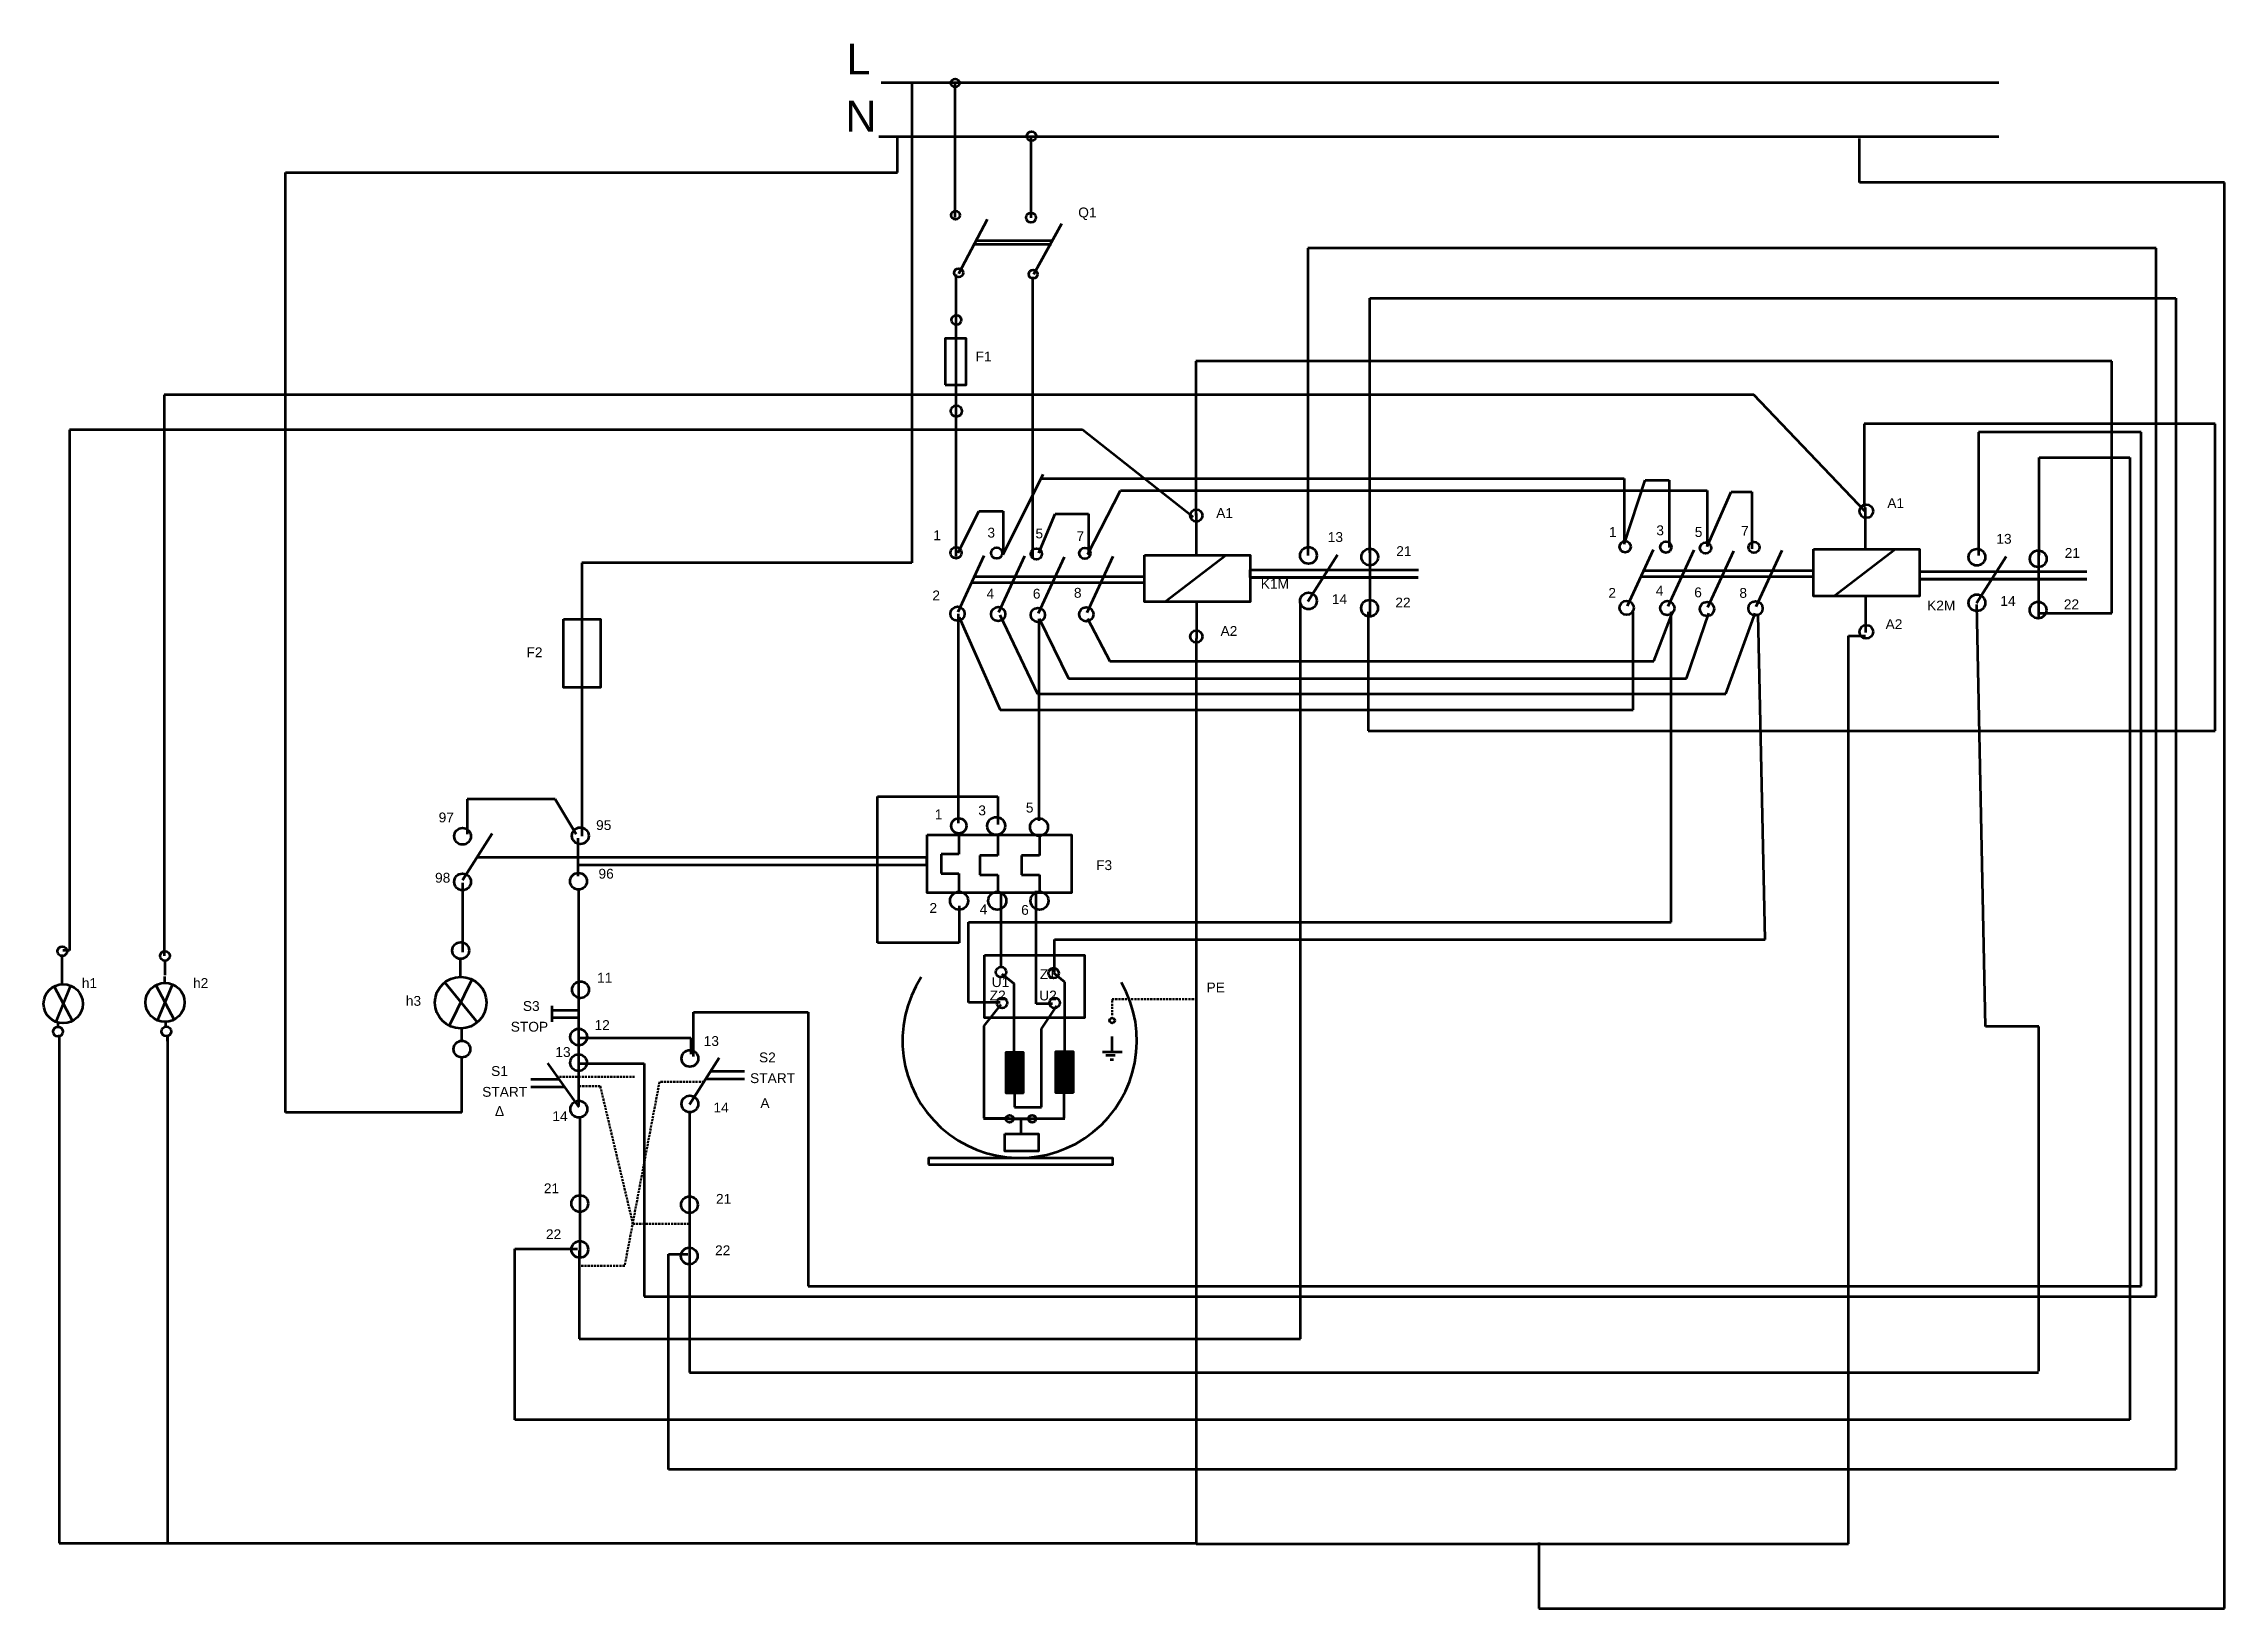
# Model space of a CAD drawing. Header units: inches. Extents: x 96 to 610, y -74 to 296.
import ezdxf

# ---------------------------------------------------------------- set-up
doc = ezdxf.new("R2010")
doc.units = ezdxf.units.IN
doc.header["$MEASUREMENT"] = 0
doc.linetypes.add('DASHED', pattern=[0.75, 0.5, -0.25])
doc.styles.get("Standard").update_dxf_attribs({"font": 'arial.ttf'})

msp = doc.modelspace()

# ---------------------------------------------------------------- hatches: boundary and pattern name
at = {"linetype": 'Continuous', "lineweight": 70}
h = msp.add_hatch(dxfattribs=at)
h.set_pattern_fill('ANSI31', color=256)
h.set_pattern_definition([(45, (215.68359, 20.91089), (-0.08838835, 0.08838835), [])])
h.paths.add_polyline_path([(326.84, 57.7), (322.78, 57.7), (322.78, 48.02), (326.84, 48.02)])
h = msp.add_hatch(dxfattribs=at)
h.set_pattern_fill('ANSI31', color=256)
h.set_pattern_definition([(45, (227.4626, 21.01844), (-0.08838835, 0.08838835), [])])
h.paths.add_polyline_path([(338.62, 57.81), (334.56, 57.81), (334.56, 48.12), (338.62, 48.12)])

# ---------------------------------------------------------------- linework, layer by layer
for p, q in [((293.31, 286.69), (557.1, 286.69)), ((300.57, 286.47), (300.57, 173.27)), ((310.72, 286.64), (310.72, 254.79)), ((292.78, 273.94), (557.1, 273.94)), ((297.15, 265.44), (297.15, 273.91)), ((328.65, 273.9), (328.65, 254.68)), ((524.21, 263.05), (524.21, 273.45)), ((152.69, 43.47), (152.69, 265.44)), ((152.69, 265.44), (297.15, 265.44)), ((610.32, 263.05), (524.21, 263.05)), ((610.32, -73.66), (610.32, 263.05)), ((311.6, 241.56), (318.38, 254.42)), ((329.33, 241.39), (335.94, 253.37)), ((315.4, 248.52), (333.53, 248.52)), ((315.77, 249.38), (333.81, 249.38)), ((594.25, 247.58), (393.98, 247.58)), ((393.98, 247.58), (393.98, 174.99)), ((594.25, 0.01), (594.25, 247.58)), ((310.96, 241.32), (310.96, 222.03)), ((329.04, 240.74), (329.04, 174.57)), ((408.6, 175.63), (408.6, 235.76)), ((408.6, 235.76), (598.87, 235.76)), ((598.87, 235.76), (598.87, -40.84)), ((310.96, 222.03), (310.96, 174.76)), ((408.91, 220.86), (367.55, 220.86)), ((367.55, 220.86), (367.55, 184.39)), ((583.73, 220.86), (408.91, 220.86)), ((583.73, 161.32), (583.73, 220.86)), ((499.24, 212.92), (124.11, 212.92)), ((124.11, 212.92), (124.11, 80.43)), ((525.65, 185.29), (499.24, 212.92)), ((608.11, 206.04), (525.33, 206.04)), ((525.33, 206.04), (525.33, 186.39)), ((608.11, 133.55), (608.11, 206.04)), ((340.86, 204.64), (101.72, 204.64)), ((101.72, 204.64), (101.72, 81.67)), ((366.96, 184), (340.86, 204.64)), ((590.72, 204.1), (552.28, 204.1)), ((552.28, 204.1), (552.28, 174.98)), ((590.72, 2.43), (590.72, 204.1)), ((566.59, 175.05), (566.59, 198.14)), ((566.59, 198.14), (587.97, 198.14)), ((587.97, 198.14), (587.97, -29.12)), ((322.06, 175.23), (331.54, 194.16)), ((331.05, 193.18), (468.7, 193.18)), ((468.7, 193.18), (468.7, 177.67)), ((468.7, 177.67), (473.61, 192.77)), ((473.61, 192.77), (479.32, 192.77)), ((479.32, 192.77), (479.32, 176.86)), ((311.44, 175.63), (316.34, 185.43)), ((316.34, 185.43), (322.06, 185.43)), ((322.06, 185.43), (322.06, 175.23)), ((342.08, 175.32), (349.82, 190.29)), ((349.82, 190.29), (488.23, 190.29)), ((488.23, 190.29), (488.23, 177.06)), ((488.23, 177.06), (493.92, 189.98)), ((493.92, 189.98), (498.83, 189.98)), ((498.83, 189.98), (498.83, 176.54)), ((525.62, 176.43), (525.62, 186.27)), ((330.48, 175.64), (334.35, 184.81)), ((334.35, 184.81), (342.24, 184.81)), ((342.24, 184.81), (342.24, 175.16)), ((367.69, 175.03), (367.69, 184.87)), ((360.25, 164), (374.66, 175.03)), ((394.03, 164.12), (401.04, 175.15)), ((408.63, 176.59), (408.63, 160.56)), ((469.44, 163.07), (475.56, 176.36)), ((479.03, 163), (485.16, 176.3)), ((488.4, 162.79), (494.53, 176.08)), ((499.84, 162.94), (505.96, 176.24)), ((518.18, 165.4), (532.59, 176.43)), ((566.42, 176.16), (566.42, 160.13)), ((300.57, 173.27), (222.66, 173.27)), ((222.66, 173.27), (222.66, 108.66)), ((311.5, 161.67), (317.63, 174.96)), ((315.35, 170), (355.15, 170)), ((321.1, 161.6), (327.23, 174.89)), ((330.47, 161.39), (336.6, 174.68)), ((341.9, 161.54), (348.03, 174.83)), ((380.42, 169.8), (380.42, 171.59)), ((380.42, 171.59), (420.09, 171.59)), ((472.72, 170.02), (513.14, 170.02)), ((473.29, 171.4), (513.08, 171.4)), ((538.2, 171.16), (577.87, 171.16)), ((551.81, 163.69), (558.82, 174.72)), ((314.79, 168.61), (355.21, 168.61)), ((380.35, 169.8), (420.08, 169.8)), ((420.08, 169.8), (380.42, 169.8)), ((525.62, 165.4), (525.62, 156.76)), ((538.13, 169.37), (577.86, 169.37)), ((577.86, 169.37), (538.2, 169.37)), ((311.45, 161.21), (311.45, 111.74)), ((311.68, 160.41), (321.36, 138.56)), ((321.31, 160.93), (330.23, 142.31)), ((330.55, 160.04), (330.55, 112.34)), ((330.63, 160.12), (337.52, 145.96)), ((341.97, 160.12), (347.24, 150)), ((367.69, 164), (367.69, 155.36)), ((392.29, -10), (392.29, 163.87)), ((408.23, 161.69), (408.23, 133.55)), ((470.82, 138.56), (470.82, 161.78)), ((475.66, 150), (480.12, 161.74)), ((479.79, 88.36), (479.79, 161.66)), ((483.36, 145.96), (488.62, 161.34)), ((492.67, 142.31), (499.56, 161.34)), ((501.91, 84.28), (500.25, 161.05)), ((553.93, 63.78), (551.93, 163.41)), ((566.64, 161.32), (583.73, 161.32)), ((367.67, 155.39), (367.67, -58.43)), ((521.6, -58.43), (521.6, 155.97)), ((521.6, 155.97), (525.63, 155.97)), ((347.24, 150), (475.66, 150)), ((337.52, 145.96), (483.36, 145.96)), ((330.23, 142.31), (492.67, 142.31)), ((321.36, 138.56), (470.82, 138.56)), ((408.23, 133.55), (608.11, 133.55)), ((216.33, 117.45), (195.63, 117.45)), ((195.63, 117.45), (195.63, 109.18)), ((221.3, 109.18), (216.33, 117.45)), ((292.47, 83.47), (292.47, 118.08)), ((292.47, 118.08), (320.81, 118.08)), ((320.81, 118.08), (320.81, 111.44)), ((194.49, 98.32), (201.5, 109.35)), ((221.8, 99.22), (221.8, 108.22)), ((311.67, 109.58), (311.67, 104.44)), ((320.86, 109.26), (320.86, 104.12)), ((330.64, 109.26), (330.64, 104.12)), ((198.09, 103.72), (304.03, 103.72)), ((304.03, 103.72), (304.03, 101.88)), ((311.67, 104.44), (307.43, 104.44)), ((307.43, 104.44), (307.43, 99.9)), ((320.86, 104.12), (316.62, 104.12)), ((316.62, 104.12), (316.62, 99.58)), ((330.64, 104.12), (326.41, 104.12)), ((326.41, 104.12), (326.41, 99.58)), ((304.03, 101.88), (221.74, 101.88)), ((307.43, 99.9), (311.67, 99.9)), ((311.67, 99.9), (311.67, 95.37)), ((316.62, 99.58), (320.86, 99.58)), ((320.86, 99.58), (320.86, 95.04)), ((326.41, 99.58), (330.64, 99.58)), ((330.64, 99.58), (330.64, 95.04)), ((194.5, 97.69), (194.5, 81.28)), ((221.87, 96.24), (221.87, 45.08)), ((311.67, 95.37), (311.48, 95.37)), ((321.66, 77.65), (321.66, 95)), ((329.86, 69.07), (329.86, 95.8)), ((311.71, 92.21), (311.71, 83.47)), ((313.95, 69.42), (313.95, 88.36)), ((313.95, 88.36), (479.79, 88.36)), ((311.71, 83.47), (292.47, 83.47)), ((334.19, 76.5), (334.19, 84.28)), ((334.19, 84.28), (501.91, 84.28)), ((99.96, 80.76), (99.96, 73.95)), ((101.72, 81.67), (100.2, 81.67)), ((124.21, 79.29), (124.21, 75.85)), ((194.03, 75.4), (194.03, 79.78)), ((98.1, 73.17), (102.42, 65.02)), ((102.01, 73.4), (98.48, 64.88)), ((122.12, 73.51), (126.44, 65.36)), ((126.03, 73.74), (122.5, 65.22)), ((124.16, 75.58), (124.16, 74.07)), ((190.32, 74.14), (198, 64.68)), ((196.72, 74.85), (191.38, 63.9)), ((321.79, 76.22), (324.6, 73.88)), ((324.6, 73.88), (324.6, 57.64)), ((336.65, 74.24), (334.09, 76.31)), ((336.65, 57.7), (336.65, 74.24)), ((215.58, 68.63), (215.58, 64.82)), ((215.58, 67.62), (222.18, 67.62)), ((249.02, 56.68), (249.02, 67.17)), ((249.02, 67.17), (276.1, 67.17)), ((276.1, 67.17), (276.1, 2.43)), ((321.37, 69.42), (313.95, 69.42)), ((317.6, 63.89), (321.61, 68.95)), ((333.75, 69.07), (329.86, 69.07)), ((331.14, 63.18), (334.8, 68.6)), ((98.97, 64.77), (98.97, 63.55)), ((99.32, 61.76), (99.32, -58.28)), ((124.51, 64.69), (124.51, 64.86)), ((124.51, 63.65), (124.51, 64.69)), ((194.36, 60.28), (194.36, 63.32)), ((222.18, 65.76), (215.58, 65.76)), ((317.6, 42.12), (317.6, 63.89)), ((331.14, 44.71), (331.14, 63.18)), ((566.52, 63.78), (553.93, 63.78)), ((566.52, -17.66), (566.52, 63.78)), ((124.86, 60.29), (124.86, 61.57)), ((124.9, 61.33), (124.9, -58.28)), ((221.87, 61.06), (248.37, 61.06)), ((248.37, 61.06), (248.37, 57.21)), ((345.54, 57.76), (350.15, 57.76)), ((346.34, 56.96), (348.54, 56.96)), ((347.74, 61.39), (347.74, 57.79)), ((194.35, 43.41), (194.35, 56.58)), ((222.01, 44.69), (214.67, 55.06)), ((221.95, 55.01), (237.35, 55.01)), ((237.35, 55.01), (237.35, 0.01)), ((248.03, 45.33), (255.04, 56.37)), ((253, 53.21), (261.03, 53.21)), ((347.34, 55.96), (348.14, 55.96)), ((210.62, 51.28), (217.22, 51.28)), ((218.66, 49.42), (210.63, 49.42)), ((261.04, 51.35), (251.86, 51.35)), ((324.79, 48.01), (324.79, 44.71)), ((336.52, 42.07), (336.52, 48.12)), ((194.37, 43.47), (152.69, 43.47)), ((222.16, 42.22), (222.16, 9.14)), ((248.09, 43.6), (248.09, 3.55)), ((323.52, 42.04), (317.49, 42.04)), ((317.49, 42.04), (336.66, 42.04)), ((326.33, 41.97), (323.43, 41.97)), ((323.43, 41.97), (329.03, 41.97)), ((324.79, 44.71), (331.14, 44.71)), ((326.33, 38.4), (326.33, 41.97)), ((206.85, -29.12), (206.85, 11.27)), ((206.85, 11.27), (221.64, 11.27)), ((221.99, 10.83), (221.99, -10)), ((243.1, -40.84), (243.1, 10)), ((243.1, 10), (247.7, 10)), ((248.06, 8.27), (248.06, -17.95)), ((237.35, 0.01), (594.25, 0.01)), ((276.1, 2.43), (590.72, 2.43)), ((221.99, -10), (392.29, -10)), ((248.06, -17.95), (566.49, -17.95)), ((221.55, -29.12), (206.85, -29.12)), ((587.97, -29.12), (221.55, -29.12)), ((598.87, -40.84), (243.1, -40.84)), ((99.32, -58.28), (367.64, -58.28)), ((367.67, -58.43), (521.6, -58.43)), ((448.5, -58.07), (448.5, -73.66)), ((448.5, -73.66), (610.32, -73.66))]:
    msp.add_line(p, q, dxfattribs=at)
at = {"linetype": 'DASHED', "lineweight": 50}
for p, q in [((347.81, 66.39), (347.81, 70.24)), ((347.81, 70.24), (367.68, 70.24)), ((235.12, 51.86), (216.81, 51.86)), ((222, 49.63), (227.01, 49.63)), ((227.01, 49.63), (234.71, 17.19)), ((241, 50.72), (232.77, 7.24)), ((251.49, 50.72), (241, 50.72)), ((234.71, 17.19), (248.3, 17.19)), ((232.77, 7.24), (222.16, 7.24))]:
    msp.add_line(p, q, dxfattribs=at)
at = {"linetype": 'Continuous', "lineweight": 70}
for points in [[(308.42, 215.3), (313.33, 215.3), (313.33, 226.25), (308.42, 226.25)], [(355.45, 175.03), (380.42, 175.03), (380.42, 164), (355.45, 164)], [(513.38, 176.43), (538.35, 176.43), (538.35, 165.4), (513.38, 165.4)], [(218.32, 159.96), (227.05, 159.96), (227.05, 143.8), (218.32, 143.8)], [(304.13, 109.04), (338.24, 109.04), (338.24, 95.3), (304.13, 95.3)], [(317.72, 80.6), (341.26, 80.6), (341.26, 65.79), (317.72, 65.79)], [(326.84, 48.02), (322.78, 48.02), (322.78, 57.7), (326.84, 57.7)], [(338.62, 48.12), (334.56, 48.12), (334.56, 57.81), (338.62, 57.81)], [(322.52, 38.37), (330.46, 38.37), (330.46, 34.28), (322.52, 34.28)], [(304.46, 31.15), (347.98, 31.15), (347.98, 32.68), (304.46, 32.68)]]:
    msp.add_lwpolyline(points, close=True, dxfattribs=at)
for centre, radius in [((310.77, 286.55), 0.997), ((328.79, 273.99), 1.12), ((310.87, 255.32), 1.01), ((328.66, 254.78), 1.16), ((311.6, 241.74), 1.04), ((329.16, 241.39), 1.04), ((311.06, 230.59), 1.13), ((311.06, 209.07), 1.32), ((367.69, 184.39), 1.44), ((525.81, 185.43), 1.6), ((310.97, 175.62), 1.32), ((320.57, 175.55), 1.32), ((329.94, 175.34), 1.32), ((341.37, 175.49), 1.32), ((394.15, 174.99), 1.97), ((408.61, 174.62), 1.97), ((468.9, 177.03), 1.32), ((478.5, 176.96), 1.32), ((487.87, 176.74), 1.32), ((499.3, 176.9), 1.32), ((551.93, 174.57), 1.97), ((566.39, 174.19), 1.97), ((394.15, 164.24), 1.97), ((551.93, 163.81), 1.97), ((311.32, 161.22), 1.68), ((320.92, 161.15), 1.68), ((330.29, 160.93), 1.68), ((341.72, 161.09), 1.68), ((408.57, 162.52), 1.97), ((469.25, 162.62), 1.68), ((478.85, 162.55), 1.68), ((488.22, 162.34), 1.68), ((499.66, 162.49), 1.68), ((566.35, 162.09), 1.97), ((367.69, 155.84), 1.44), ((525.81, 156.96), 1.6), ((194.5, 108.66), 1.97), ((222.3, 108.79), 1.97), ((311.64, 111.14), 1.8), ((320.45, 111.1), 2.12), ((330.55, 110.84), 2.1), ((194.5, 97.91), 1.97), ((221.87, 98.05), 1.97), ((311.69, 93.45), 2.12), ((320.7, 93.45), 2.12), ((330.68, 93.45), 2.12), ((100.02, 81.52), 1.14), ((194.06, 81.69), 1.97), ((124.25, 80.42), 1.14), ((321.59, 76.6), 1.22), ((333.99, 76.36), 1.22), ((100.25, 69.12), 4.62), ((124.27, 69.45), 4.62), ((194.07, 69.39), 6.08), ((222.34, 72.44), 1.97), ((321.83, 69.31), 1.22), ((334.24, 69.31), 1.22), ((99.03, 62.54), 1.14), ((124.6, 62.59), 1.14), ((221.91, 61.26), 1.97), ((347.81, 65.17), 0.608), ((194.36, 58.41), 1.97), ((221.88, 55.21), 1.97), ((248.15, 56.21), 1.97), ((248.15, 45.46), 1.97), ((221.95, 44.23), 1.97), ((323.62, 41.97), 0.869), ((328.93, 41.97), 0.869), ((222.18, 21.94), 1.97), ((248.06, 21.66), 1.97), ((222.18, 11.11), 1.97), ((248.02, 9.56), 1.97)]:
    msp.add_circle(centre, radius, dxfattribs=at)
msp.add_arc((326, 60.38), 27.66, 147.0866, 29.8395, dxfattribs=at)

# ---------------------------------------------------------------- texts
at = {"linetype": 'Continuous', "lineweight": 70, "attachment_point": 1}
for s, width, insert, char_height in [('L', 4.0024, (285.13, 295.85), 7.27), ('N', 4.0024, (284.86, 282.34), 7.27), ('Q1', 2.1227, (339.81, 257.14), 2.321), ('F1', 2.1227, (315.58, 223.12), 2.321), ('A1', 2.1227, (372.38, 186.16), 2.321), ('A1', 2.1227, (530.77, 188.51), 2.321), ('1', 2.1227, (305.59, 180.91), 2.32), ('3', 2.1227, (318.38, 181.53), 2.32), ('5', 2.1227, (329.72, 181.33), 2.32), ('7', 2.1227, (339.41, 180.71), 2.32), ('13', 2.1227, (398.71, 180.49), 2.321), ('1', 2.1227, (465.06, 181.68), 2.32), ('3', 2.1227, (476.26, 182.08), 2.32), ('5', 2.1227, (485.33, 181.68), 2.32), ('7', 2.1227, (496.26, 181.95), 2.32), ('21', 2.1227, (414.86, 177.17), 2.321), ('13', 2.1227, (556.5, 180.07), 2.321), ('21', 2.1227, (572.64, 176.74), 2.321), ('2', 2.1227, (305.39, 166.7), 2.32), ('4', 2.1227, (318.17, 167.11), 2.32), ('6', 2.1227, (329.1, 167.11), 2.32), ('8', 2.1227, (338.79, 167.32), 2.32), ('K1M', 2.1227, (382.89, 169.45), 2.321), ('14', 2.1227, (399.67, 165.83), 2.321), ('22', 2.1227, (414.65, 165.02), 2.321), ('2', 2.1227, (464.93, 167.3), 2.32), ('4', 2.1227, (476.13, 167.83), 2.32), ('6', 2.1227, (485.2, 167.43), 2.32), ('8', 2.1227, (495.86, 167.3), 2.32), ('14', 2.1227, (557.45, 165.4), 2.321), ('A2', 2.1227, (530.36, 159.91), 2.321), ('K2M', 2.1227, (540.16, 164.32), 2.321), ('22', 2.1227, (572.43, 164.6), 2.321), ('A2', 2.1227, (373.4, 158.31), 2.321), ('F2', 2.1227, (209.59, 153.27), 2.321), ('97', 2.1227, (188.86, 114.28), 2.321), ('1', 2.1227, (305.96, 115.01), 2.32), ('3', 2.1227, (316.23, 115.95), 2.32), ('5', 2.1227, (327.45, 116.59), 2.32), ('95', 2.1227, (226.02, 112.47), 2.321), ('F3', 2.1227, (344.03, 103.01), 2.321), ('98', 2.1227, (188.01, 100.04), 2.321), ('96', 2.1227, (226.59, 100.99), 2.321), ('2', 2.1227, (304.7, 92.91), 2.32), ('4', 2.1227, (316.55, 92.59), 2.32), ('6', 2.1227, (326.34, 92.44), 2.32), ('Z1', 2.1227, (330.76, 77.28), 2.321), ('h1', 2.1227, (104.65, 75.17), 2.321), ('h2', 2.1227, (130.9, 75.17), 2.321), ('11', 2.1227, (226.26, 76.44), 2.321), ('Z2', 2.1227, (318.92, 72.23), 2.321), ('U1', 2.1227, (319.39, 75.39), 2.321), ('U2', 2.1227, (330.61, 72.23), 2.321), ('PE', 2.1227, (370.1, 74.13), 2.321), ('h3', 2.1227, (181.12, 70.96), 2.321), ('S3', 2.1227, (208.74, 69.75), 2.321), ('STOP', 2.1227, (205.87, 64.86), 2.321), ('12', 2.1227, (225.65, 65.25), 2.321), ('13', 2.1227, (216.41, 58.89), 2.321), ('13', 2.1227, (251.42, 61.48), 2.321), ('S2', 2.1227, (264.47, 57.61), 2.321), ('S1', 2.1227, (201.24, 54.39), 2.321), ('START', 2.1227, (262.36, 52.71), 2.321), ('START', 2.1227, (199.14, 49.48), 2.321), ('A', 2.1227, (264.8, 46.82), 2.32), ('Δ', 2.1227, (202.16, 44.95), 2.32), ('14', 2.1227, (215.71, 43.74), 2.321), ('14', 2.1227, (253.73, 45.78), 2.321), ('21', 2.1227, (213.69, 26.7), 2.321), ('21', 2.1227, (254.31, 24.21), 2.321), ('22', 2.1227, (214.18, 15.86), 2.321), ('22', 2.1227, (254.1, 12.06), 2.321)]:
    msp.add_mtext_dynamic_manual_height_columns(s, width=width, gutter_width=1, heights=[0], dxfattribs=dict(at, insert=insert, char_height=char_height))

doc.saveas('drawing.dxf')
